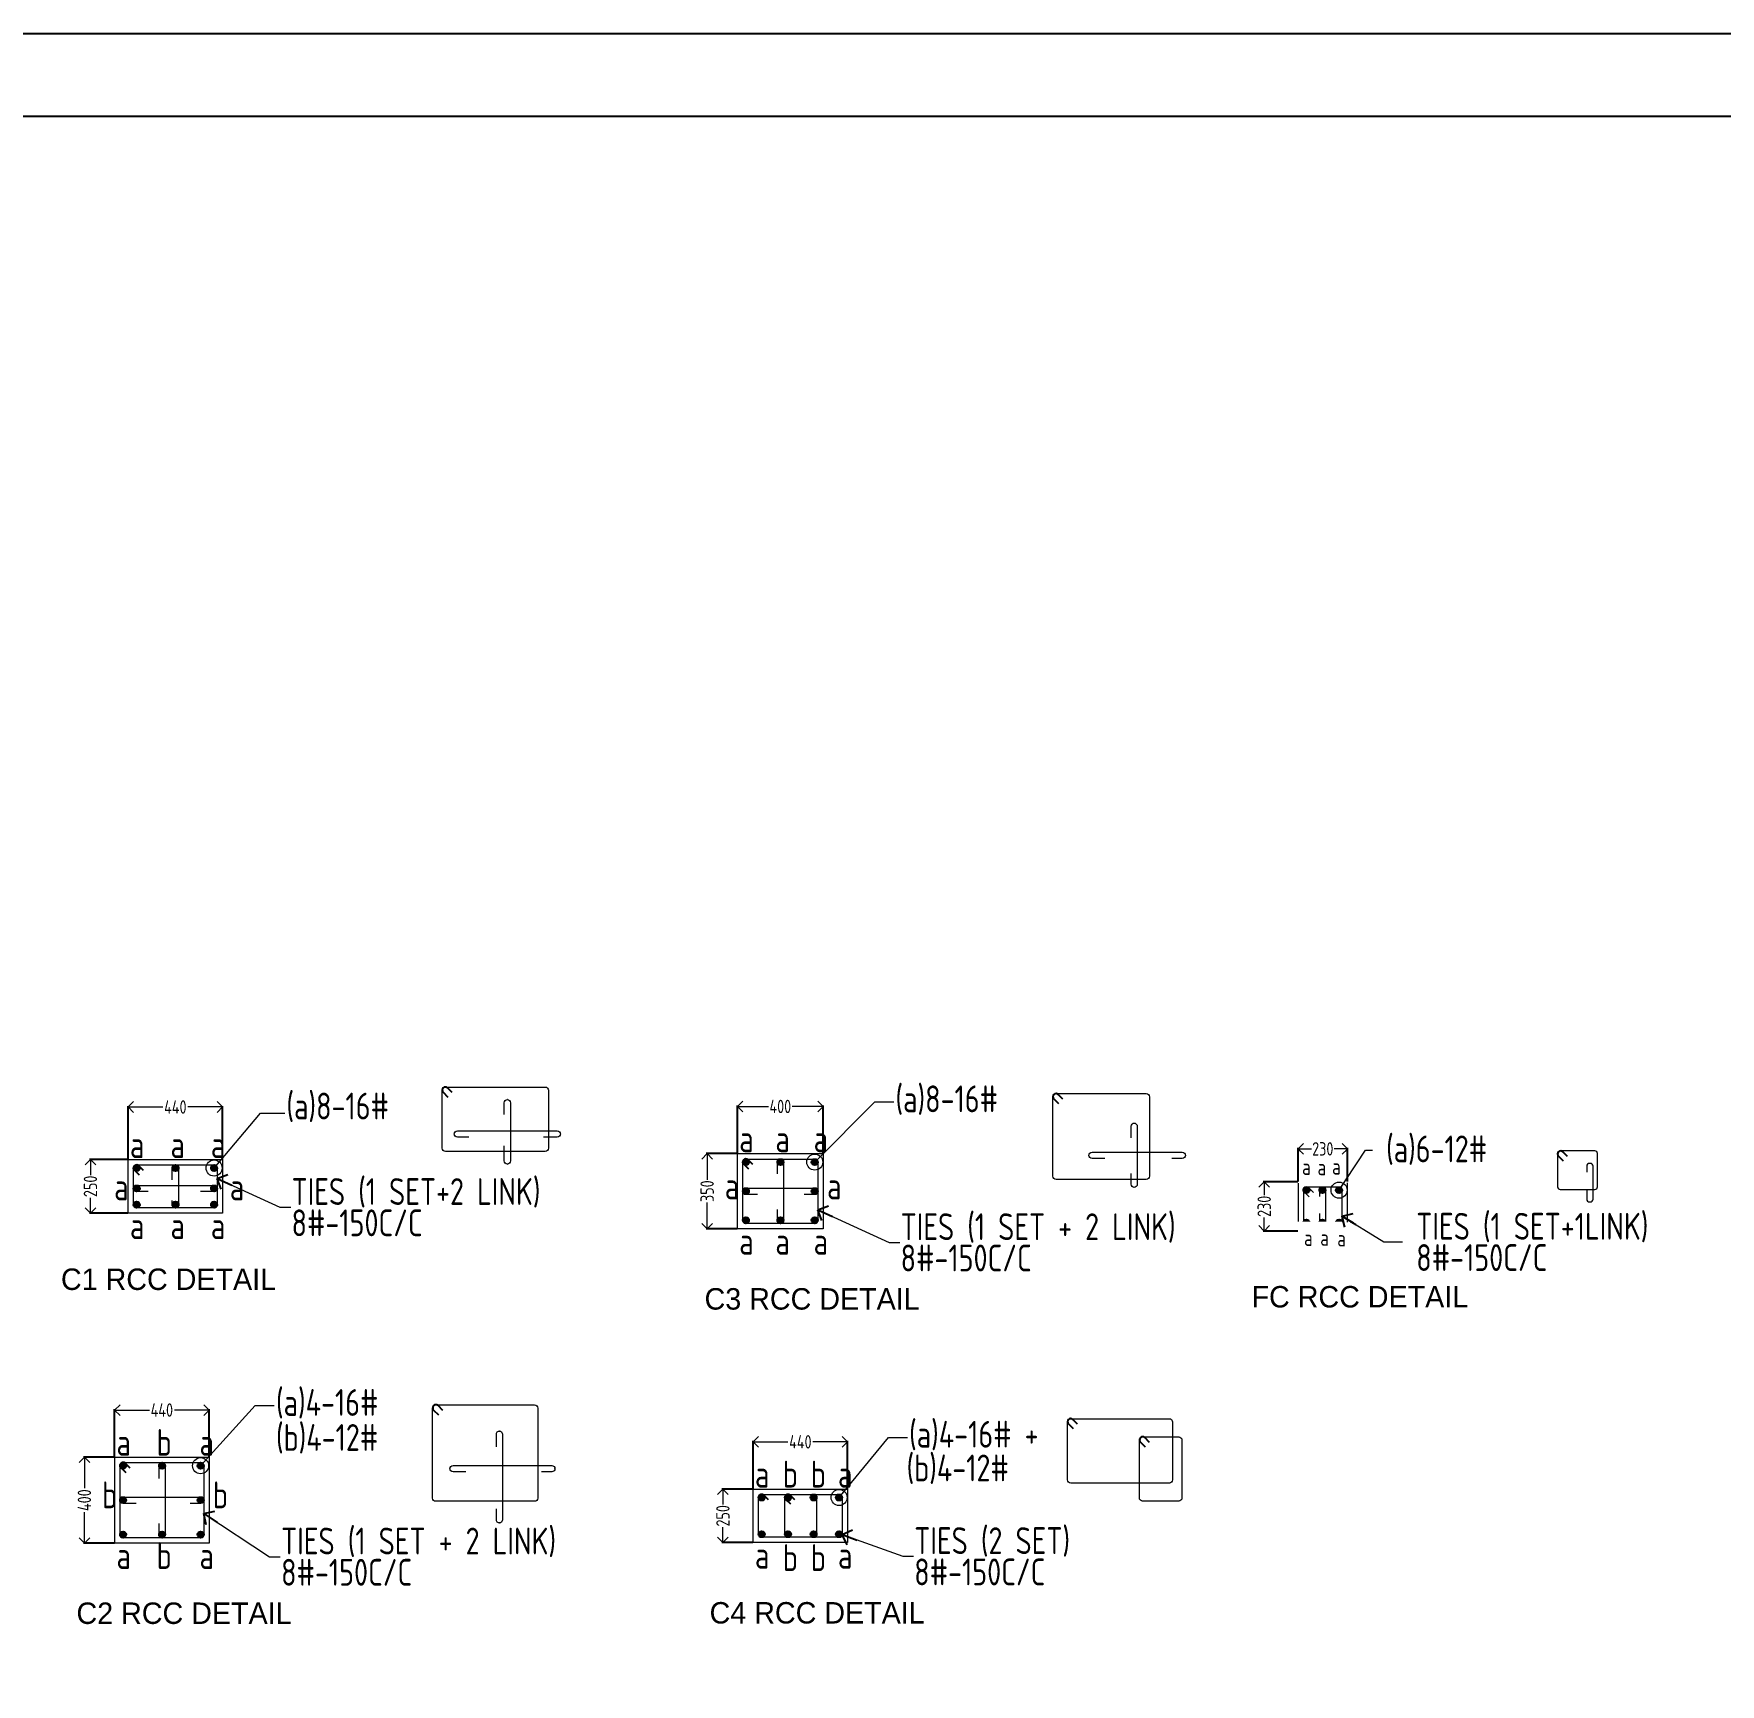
# Model space of a CAD drawing. Header units: millimetres. Extents: x 3470347 to 5996549, y -3470518 to 17149644.
# Drawn here: x 3825641 to 3922522, y 6993513 to 7088329 of the extents above; entities that cross this region are included whole.
import ezdxf

# ---------------------------------------------------------------- set-up
doc = ezdxf.new("R2010")
doc.units = ezdxf.units.MM
doc.header["$MEASUREMENT"] = 0
doc.header["$PDMODE"] = 35
doc.header["$PDSIZE"] = -5
doc.layers.get('0').update_dxf_attribs({"linetype": 'CONTINUOUS', "lineweight": 25})
doc.layers.get('DEFPOINTS').update_dxf_attribs({"linetype": 'CONTINUOUS', "lineweight": 25})
for name, color, linetype, lineweight in [('pedestral', 3, 'CONTINUOUS', 25), ('rDIMension', 1, 'CONTINUOUS', 18), ('rRCC 2', 40, 'CONTINUOUS', 15), ('rREINF 1', 1, 'CONTINUOUS', 25), ('rREINF 2', 4, 'CONTINUOUS', 25), ('SHEET', 7, 'CONTINUOUS', 15)]:
    doc.layers.add(name, color=color, linetype=linetype, lineweight=lineweight)
doc.styles.add('DIM', font='geniso.shx', dxfattribs={"width": 0.85})
doc.styles.get("Standard").update_dxf_attribs({"font": ''})
doc.styles.get('Standard').set_extended_font_data('AR CENA')
doc.dimstyles.new('ST-150', dxfattribs={"dimscale": 75, "dimtxt": 3, "dimasz": 2, "dimexe": 0.18, "dimexo": 0.0625, "dimgap": 0.2, "dimtad": 0, "dimdec": 0, "dimlfac": 2, "dimzin": 0, "dimdsep": 46, "dimtxsty": 'DIM', "dimblk": 'OPEN90', "dimcen": 0.09, "dimclrd": 256, "dimclrt": 7, "dimadec": 0, "dimazin": 0, "dimtfac": 1, "dimtdec": 0, "dimtofl": 0, "dimtmove": 0, "dimatfit": 3, "dimldrblk": 'OPEN90', "dimfxl": 1, "dimtolj": 1, "dimtzin": 0, "dimlwd": -1, "dimarcsym": 0})
doc.dimstyles.new('ST-25', dxfattribs={"dimscale": 100, "dimtxt": 2.5, "dimasz": 2, "dimexe": 0.18, "dimexo": 0.0625, "dimgap": 0.2, "dimtad": 0, "dimdec": 0, "dimlfac": 0.25, "dimzin": 0, "dimdsep": 46, "dimtxsty": 'DIM', "dimblk": 'OPEN90', "dimcen": 0.09, "dimclrd": 256, "dimclrt": 7, "dimadec": 0, "dimazin": 0, "dimtfac": 1, "dimtdec": 0, "dimtofl": 0, "dimtmove": 0, "dimatfit": 3, "dimldrblk": 'OPEN90', "dimfxl": 1, "dimtolj": 1, "dimtzin": 0, "dimlwd": -1, "dimarcsym": 0})

# ---------------------------------------------------------------- blocks, each defined once
blk = doc.blocks.new('_Open90')
at = {"color": 0, "linetype": 'ByBlock', "lineweight": -2}
for p, q in [((0, 0), (-1, 0)), ((-0.5, 0.5), (0, 0)), ((0, 0), (-0.5, -0.5))]:
    blk.add_line(p, q, dxfattribs=at)
blk = doc.blocks.new('*D172')
at = {"layer": 'DEFPOINTS', "color": 0}
for p in [(4631105, 6896593), (4630401, 6895593), (4631105, 6895593)]:
    blk.add_point(p, dxfattribs=at)
at = {"layer": 'rDIMension', "color": 0, "lineweight": -2}
for p, q in [((4631099, 6896593), (4630383, 6896593)), ((4631099, 6895593), (4630383, 6895593))]:
    blk.add_line(p, q, dxfattribs=at)
at = {"layer": 'rDIMension'}
for p, q in [((4630401, 6896393), (4630401, 6896304)), ((4630401, 6895793), (4630401, 6895881))]:
    blk.add_line(p, q, dxfattribs=at)
at = {"layer": 'rDIMension', "xscale": 200, "yscale": 200, "zscale": 200}
for p, rotation in [((4630401, 6896593), 90), ((4630401, 6895593), 270)]:
    blk.add_blockref('_Open90', p, dxfattribs=dict(at, rotation=rotation))
at = {"layer": 'rDIMension', "color": 7, "insert": (4630401, 6896093), "char_height": 250, "attachment_point": 5, "rotation": 90, "style": 'DIM'}
blk.add_mtext('\\A1;250', dxfattribs=at)
blk = doc.blocks.new('*D173')
at = {"layer": 'DEFPOINTS', "color": 0}
for p in [(4632865, 6897573), (4631105, 6896593), (4632865, 6896593)]:
    blk.add_point(p, dxfattribs=at)
at = {"layer": 'rDIMension', "color": 0, "lineweight": -2}
for p, q in [((4631105, 6896599), (4631105, 6897591)), ((4632865, 6896599), (4632865, 6897591))]:
    blk.add_line(p, q, dxfattribs=at)
at = {"layer": 'rDIMension'}
for p, q in [((4631305, 6897573), (4631753, 6897573)), ((4632665, 6897573), (4632218, 6897573))]:
    blk.add_line(p, q, dxfattribs=at)
at = {"layer": 'rDIMension', "xscale": 200, "yscale": 200, "zscale": 200, "rotation": 180}
blk.add_blockref('_Open90', (4631105, 6897573), dxfattribs=at)
at = {"layer": 'rDIMension', "xscale": 200, "yscale": 200, "zscale": 200}
blk.add_blockref('_Open90', (4632865, 6897573), dxfattribs=at)
at = {"layer": 'rDIMension', "color": 7, "insert": (4631985, 6897573), "char_height": 250, "attachment_point": 5, "style": 'DIM'}
blk.add_mtext('\\A1;440', dxfattribs=at)
blk = doc.blocks.new('*D174')
at = {"layer": 'DEFPOINTS', "color": 0}
for p in [(4630853, 6891040), (4630289, 6889440), (4630853, 6889440)]:
    blk.add_point(p, dxfattribs=at)
at = {"layer": 'rDIMension', "color": 0, "lineweight": -2}
for p, q in [((4630847, 6891040), (4630271, 6891040)), ((4630847, 6889440), (4630271, 6889440))]:
    blk.add_line(p, q, dxfattribs=at)
at = {"layer": 'rDIMension'}
for p, q in [((4630289, 6890840), (4630289, 6890462)), ((4630289, 6889640), (4630289, 6890018))]:
    blk.add_line(p, q, dxfattribs=at)
at = {"layer": 'rDIMension', "xscale": 200, "yscale": 200, "zscale": 200}
for p, rotation in [((4630289, 6891040), 90), ((4630289, 6889440), 270)]:
    blk.add_blockref('_Open90', p, dxfattribs=dict(at, rotation=rotation))
at = {"layer": 'rDIMension', "color": 7, "insert": (4630289, 6890240), "char_height": 250, "attachment_point": 5, "rotation": 90, "style": 'DIM'}
blk.add_mtext('\\A1;400', dxfattribs=at)
blk = doc.blocks.new('*D175')
at = {"layer": 'DEFPOINTS', "color": 0}
for p in [(4632613, 6891921), (4630853, 6891040), (4632613, 6891040)]:
    blk.add_point(p, dxfattribs=at)
at = {"layer": 'rDIMension', "color": 0, "lineweight": -2}
for p, q in [((4630853, 6891047), (4630853, 6891939)), ((4632613, 6891047), (4632613, 6891939))]:
    blk.add_line(p, q, dxfattribs=at)
at = {"layer": 'rDIMension'}
for p, q in [((4631053, 6891921), (4631501, 6891921)), ((4632413, 6891921), (4631966, 6891921))]:
    blk.add_line(p, q, dxfattribs=at)
at = {"layer": 'rDIMension', "xscale": 200, "yscale": 200, "zscale": 200, "rotation": 180}
blk.add_blockref('_Open90', (4630853, 6891921), dxfattribs=at)
at = {"layer": 'rDIMension', "xscale": 200, "yscale": 200, "zscale": 200}
blk.add_blockref('_Open90', (4632613, 6891921), dxfattribs=at)
at = {"layer": 'rDIMension', "color": 7, "insert": (4631733, 6891921), "char_height": 250, "attachment_point": 5, "style": 'DIM'}
blk.add_mtext('\\A1;440', dxfattribs=at)
blk = doc.blocks.new('*D176')
at = {"layer": 'DEFPOINTS', "color": 0}
for p in [(4653845, 6896792), (4652925, 6896180), (4653845, 6896180)]:
    blk.add_point(p, dxfattribs=at)
at = {"layer": 'rDIMension', "color": 0, "lineweight": -2}
for p, q in [((4652925, 6896186), (4652925, 6896810)), ((4653845, 6896186), (4653845, 6896810))]:
    blk.add_line(p, q, dxfattribs=at)
at = {"layer": 'rDIMension'}
for p, q in [((4653125, 6896792), (4653173, 6896792)), ((4653645, 6896792), (4653596, 6896792))]:
    blk.add_line(p, q, dxfattribs=at)
at = {"layer": 'rDIMension', "xscale": 200, "yscale": 200, "zscale": 200, "rotation": 180}
blk.add_blockref('_Open90', (4652925, 6896792), dxfattribs=at)
at = {"layer": 'rDIMension', "xscale": 200, "yscale": 200, "zscale": 200}
blk.add_blockref('_Open90', (4653845, 6896792), dxfattribs=at)
at = {"layer": 'rDIMension', "color": 7, "insert": (4653385, 6896792), "char_height": 250, "attachment_point": 5, "style": 'DIM'}
blk.add_mtext('\\A1;230', dxfattribs=at)
blk = doc.blocks.new('*D177')
at = {"layer": 'DEFPOINTS', "color": 0}
for p in [(4652925, 6896180), (4652293, 6895260), (4652925, 6895260)]:
    blk.add_point(p, dxfattribs=at)
at = {"layer": 'rDIMension', "color": 0, "lineweight": -2}
for p, q in [((4652918, 6896180), (4652275, 6896180)), ((4652918, 6895260), (4652275, 6895260))]:
    blk.add_line(p, q, dxfattribs=at)
at = {"layer": 'rDIMension'}
for p, q in [((4652293, 6895980), (4652293, 6895931)), ((4652293, 6895460), (4652293, 6895509))]:
    blk.add_line(p, q, dxfattribs=at)
at = {"layer": 'rDIMension', "xscale": 200, "yscale": 200, "zscale": 200}
for p, rotation in [((4652293, 6896180), 90), ((4652293, 6895260), 270)]:
    blk.add_blockref('_Open90', p, dxfattribs=dict(at, rotation=rotation))
at = {"layer": 'rDIMension', "color": 7, "insert": (4652293, 6895720), "char_height": 250, "attachment_point": 5, "rotation": 90, "style": 'DIM'}
blk.add_mtext('\\A1;230', dxfattribs=at)
blk = doc.blocks.new('*D178')
at = {"layer": 'DEFPOINTS', "color": 0}
for p in [(4642468, 6896703), (4641903, 6895303), (4642468, 6895303)]:
    blk.add_point(p, dxfattribs=at)
at = {"layer": 'rDIMension', "color": 0, "lineweight": -2}
for p, q in [((4642461, 6896703), (4641885, 6896703)), ((4642461, 6895303), (4641885, 6895303))]:
    blk.add_line(p, q, dxfattribs=at)
at = {"layer": 'rDIMension'}
for p, q in [((4641903, 6896503), (4641903, 6896214)), ((4641903, 6895503), (4641903, 6895792))]:
    blk.add_line(p, q, dxfattribs=at)
at = {"layer": 'rDIMension', "xscale": 200, "yscale": 200, "zscale": 200}
for p, rotation in [((4641903, 6896703), 90), ((4641903, 6895303), 270)]:
    blk.add_blockref('_Open90', p, dxfattribs=dict(at, rotation=rotation))
at = {"layer": 'rDIMension', "color": 7, "insert": (4641903, 6896003), "char_height": 250, "attachment_point": 5, "rotation": 90, "style": 'DIM'}
blk.add_mtext('\\A1;350', dxfattribs=at)
blk = doc.blocks.new('*D179')
at = {"layer": 'DEFPOINTS', "color": 0}
for p in [(4644068, 6897583), (4642468, 6896703), (4644068, 6896703)]:
    blk.add_point(p, dxfattribs=at)
at = {"layer": 'rDIMension', "color": 0, "lineweight": -2}
for p, q in [((4642468, 6896709), (4642468, 6897601)), ((4644068, 6896709), (4644068, 6897601))]:
    blk.add_line(p, q, dxfattribs=at)
at = {"layer": 'rDIMension'}
for p, q in [((4642668, 6897583), (4643046, 6897583)), ((4643868, 6897583), (4643490, 6897583))]:
    blk.add_line(p, q, dxfattribs=at)
at = {"layer": 'rDIMension', "xscale": 200, "yscale": 200, "zscale": 200, "rotation": 180}
blk.add_blockref('_Open90', (4642468, 6897583), dxfattribs=at)
at = {"layer": 'rDIMension', "xscale": 200, "yscale": 200, "zscale": 200}
blk.add_blockref('_Open90', (4644068, 6897583), dxfattribs=at)
at = {"layer": 'rDIMension', "color": 7, "insert": (4643268, 6897583), "char_height": 250, "attachment_point": 5, "style": 'DIM'}
blk.add_mtext('\\A1;400', dxfattribs=at)
blk = doc.blocks.new('*D180')
at = {"layer": 'DEFPOINTS', "color": 0}
for p in [(4642762, 6890448), (4642197, 6889448), (4642762, 6889448)]:
    blk.add_point(p, dxfattribs=at)
at = {"layer": 'rDIMension', "color": 0, "lineweight": -2}
for p, q in [((4642755, 6890448), (4642179, 6890448)), ((4642755, 6889448), (4642179, 6889448))]:
    blk.add_line(p, q, dxfattribs=at)
at = {"layer": 'rDIMension'}
for p, q in [((4642197, 6890248), (4642197, 6890159)), ((4642197, 6889648), (4642197, 6889736))]:
    blk.add_line(p, q, dxfattribs=at)
at = {"layer": 'rDIMension', "xscale": 200, "yscale": 200, "zscale": 200}
for p, rotation in [((4642197, 6890448), 90), ((4642197, 6889448), 270)]:
    blk.add_blockref('_Open90', p, dxfattribs=dict(at, rotation=rotation))
at = {"layer": 'rDIMension', "color": 7, "insert": (4642197, 6889948), "char_height": 250, "attachment_point": 5, "rotation": 90, "style": 'DIM'}
blk.add_mtext('\\A1;250', dxfattribs=at)
blk = doc.blocks.new('*D181')
at = {"layer": 'DEFPOINTS', "color": 0}
for p in [(4644522, 6891328), (4642762, 6890448), (4644522, 6890448)]:
    blk.add_point(p, dxfattribs=at)
at = {"layer": 'rDIMension', "color": 0, "lineweight": -2}
for p, q in [((4642762, 6890454), (4642762, 6891346)), ((4644522, 6890454), (4644522, 6891346))]:
    blk.add_line(p, q, dxfattribs=at)
at = {"layer": 'rDIMension'}
for p, q in [((4642962, 6891328), (4643409, 6891328)), ((4644322, 6891328), (4643874, 6891328))]:
    blk.add_line(p, q, dxfattribs=at)
at = {"layer": 'rDIMension', "xscale": 200, "yscale": 200, "zscale": 200, "rotation": 180}
blk.add_blockref('_Open90', (4642762, 6891328), dxfattribs=at)
at = {"layer": 'rDIMension', "xscale": 200, "yscale": 200, "zscale": 200}
blk.add_blockref('_Open90', (4644522, 6891328), dxfattribs=at)
at = {"layer": 'rDIMension', "color": 7, "insert": (4643642, 6891328), "char_height": 250, "attachment_point": 5, "style": 'DIM'}
blk.add_mtext('\\A1;440', dxfattribs=at)
blk = doc.blocks.new('new')
at = {"layer": 'rREINF 2'}
h = blk.add_hatch(color=256, dxfattribs=at)
h.dxf.hatch_style = 1
h.paths.add_polyline_path([(4631320.6, 6896435.1, 1), (4631205.2, 6896435.1, 1)])
h = blk.add_hatch(color=256, dxfattribs=at)
h.dxf.hatch_style = 1
h.paths.add_polyline_path([(4631929.9, 6896435.1, -1), (4632045.2, 6896435.1, -1)])
h = blk.add_hatch(color=256, dxfattribs=at)
h.dxf.hatch_style = 1
h.paths.add_polyline_path([(4632649.9, 6896435.1, -1), (4632765.2, 6896435.1, -1)])
h = blk.add_hatch(color=256, dxfattribs=at)
h.dxf.hatch_style = 1
h.paths.add_polyline_path([(4642683, 6896545.2, 1), (4642567.7, 6896545.2, 1)])
h = blk.add_hatch(color=256, dxfattribs=at)
h.dxf.hatch_style = 1
h.paths.add_polyline_path([(4643328.5, 6896545.2, 1), (4643213.2, 6896545.2, 1)])
h = blk.add_hatch(color=256, dxfattribs=at)
h.dxf.hatch_style = 1
h.paths.add_polyline_path([(4643852.3, 6896545.2, -1), (4643967.7, 6896545.2, -1)])
h = blk.add_hatch(color=256, dxfattribs=at)
h.dxf.hatch_style = 1
h.paths.add_polyline_path([(4631320.6, 6896054.1, 1), (4631205.2, 6896054.1, 1)])
h = blk.add_hatch(color=256, dxfattribs=at)
h.dxf.hatch_style = 1
h.paths.add_polyline_path([(4632649.9, 6896054.1, -1), (4632765.2, 6896054.1, -1)])
h = blk.add_hatch(color=256, dxfattribs=at)
h.dxf.hatch_style = 1
h.paths.add_polyline_path([(4642683, 6896002.8, 1), (4642567.7, 6896002.8, 1)])
h = blk.add_hatch(color=256, dxfattribs=at)
h.dxf.hatch_style = 1
h.paths.add_polyline_path([(4643852.3, 6896002.8, -1), (4643967.7, 6896002.8, -1)])
h = blk.add_hatch(color=256, dxfattribs=at)
h.dxf.hatch_style = 1
h.paths.add_polyline_path([(4653138.3, 6896022.5, 1), (4653023, 6896022.5, 1)])
h = blk.add_hatch(color=256, dxfattribs=at)
h.dxf.hatch_style = 1
h.paths.add_polyline_path([(4653320.9, 6896022.5, -1), (4653436.2, 6896022.5, -1)])
h = blk.add_hatch(color=256, dxfattribs=at)
h.dxf.hatch_style = 1
h.paths.add_polyline_path([(4653630.9, 6896022.5, -1), (4653746.2, 6896022.5, -1)])
h = blk.add_hatch(color=256, dxfattribs=at)
h.dxf.hatch_style = 1
h.paths.add_polyline_path([(4631320.6, 6895750.4, -1), (4631205.2, 6895750.4, -1)])
h = blk.add_hatch(color=256, dxfattribs=at)
h.dxf.hatch_style = 1
h.paths.add_polyline_path([(4631929.9, 6895750.4, 1), (4632045.2, 6895750.4, 1)])
h = blk.add_hatch(color=256, dxfattribs=at)
h.dxf.hatch_style = 1
h.paths.add_polyline_path([(4632649.9, 6895750.4, 1), (4632765.2, 6895750.4, 1)])
h = blk.add_hatch(color=256, dxfattribs=at)
h.dxf.hatch_style = 1
h.paths.add_polyline_path([(4642683, 6895460.5, -1), (4642567.7, 6895460.5, -1)])
h = blk.add_hatch(color=256, dxfattribs=at)
h.dxf.hatch_style = 1
h.paths.add_polyline_path([(4643328.5, 6895460.5, -1), (4643213.2, 6895460.5, -1)])
h = blk.add_hatch(color=256, dxfattribs=at)
h.dxf.hatch_style = 1
h.paths.add_polyline_path([(4643852.3, 6895460.5, 1), (4643967.7, 6895460.5, 1)])
h = blk.add_hatch(color=256, dxfattribs=at)
h.dxf.hatch_style = 1
h.paths.add_polyline_path([(4653138.3, 6895417.7, -1), (4653023, 6895417.7, -1)])
h = blk.add_hatch(color=256, dxfattribs=at)
h.dxf.hatch_style = 1
h.paths.add_polyline_path([(4653320.9, 6895417.7, 1), (4653436.2, 6895417.7, 1)])
h = blk.add_hatch(color=256, dxfattribs=at)
h.dxf.hatch_style = 1
h.paths.add_polyline_path([(4653630.9, 6895417.7, 1), (4653746.2, 6895417.7, 1)])
h = blk.add_hatch(color=256, dxfattribs=at)
h.dxf.hatch_style = 1
h.paths.add_polyline_path([(4631068.8, 6890882.6, 1), (4630953.5, 6890882.6, 1)])
h = blk.add_hatch(color=256, dxfattribs=at)
h.dxf.hatch_style = 1
h.paths.add_polyline_path([(4631796, 6890882.6, 1), (4631680.6, 6890882.6, 1)])
h = blk.add_hatch(color=256, dxfattribs=at)
h.dxf.hatch_style = 1
h.paths.add_polyline_path([(4632398.2, 6890882.6, -1), (4632513.5, 6890882.6, -1)])
h = blk.add_hatch(color=256, dxfattribs=at)
h.dxf.hatch_style = 1
h.paths.add_polyline_path([(4631068.8, 6890240.3, 1), (4630953.5, 6890240.3, 1)])
h = blk.add_hatch(color=256, dxfattribs=at)
h.dxf.hatch_style = 1
h.paths.add_polyline_path([(4632398.2, 6890240.3, -1), (4632513.5, 6890240.3, -1)])
h = blk.add_hatch(color=256, dxfattribs=at)
h.dxf.hatch_style = 1
h.paths.add_polyline_path([(4642977, 6890289.9, 1), (4642861.7, 6890289.9, 1)])
h = blk.add_hatch(color=256, dxfattribs=at)
h.dxf.hatch_style = 1
h.paths.add_polyline_path([(4643468, 6890289.9, 1), (4643352.7, 6890289.9, 1)])
h = blk.add_hatch(color=256, dxfattribs=at)
h.dxf.hatch_style = 1
h.paths.add_polyline_path([(4643830.3, 6890289.9, -1), (4643945.7, 6890289.9, -1)])
h = blk.add_hatch(color=256, dxfattribs=at)
h.dxf.hatch_style = 1
h.paths.add_polyline_path([(4644306.3, 6890289.9, -1), (4644421.7, 6890289.9, -1)])
h = blk.add_hatch(color=256, dxfattribs=at)
h.dxf.hatch_style = 1
h.paths.add_polyline_path([(4631068.8, 6889597.9, -1), (4630953.5, 6889597.9, -1)])
h = blk.add_hatch(color=256, dxfattribs=at)
h.dxf.hatch_style = 1
h.paths.add_polyline_path([(4631796, 6889597.9, -1), (4631680.6, 6889597.9, -1)])
h = blk.add_hatch(color=256, dxfattribs=at)
h.dxf.hatch_style = 1
h.paths.add_polyline_path([(4632398.2, 6889597.9, 1), (4632513.5, 6889597.9, 1)])
h = blk.add_hatch(color=256, dxfattribs=at)
h.dxf.hatch_style = 1
h.paths.add_polyline_path([(4642977, 6889605.2, -1), (4642861.7, 6889605.2, -1)])
h = blk.add_hatch(color=256, dxfattribs=at)
h.dxf.hatch_style = 1
h.paths.add_polyline_path([(4643468, 6889605.2, -1), (4643352.7, 6889605.2, -1)])
h = blk.add_hatch(color=256, dxfattribs=at)
h.dxf.hatch_style = 1
h.paths.add_polyline_path([(4643830.3, 6889605.2, 1), (4643945.7, 6889605.2, 1)])
h = blk.add_hatch(color=256, dxfattribs=at)
h.dxf.hatch_style = 1
h.paths.add_polyline_path([(4644306.3, 6889605.2, 1), (4644421.7, 6889605.2, 1)])
at = {"layer": 'rRCC 2', "color": 1, "elevation": 0}
blk.add_lwpolyline([(4636962.4, 6896804.7), (4636962.4, 6897884.7, -0.4142136), (4637022.4, 6897944.7), (4638882.4, 6897944.7, -0.4142136), (4638942.4, 6897884.7), (4638942.4, 6896804.7, -0.4142136), (4638882.4, 6896744.7), (4637022.4, 6896744.7, -0.4142136)], format="xyb", close=True, dxfattribs=at)
at = {"layer": 'rRCC 2', "color": 1}
for points in [[(4648351.8, 6896281.9), (4648351.8, 6897761.9, -0.4142136), (4648411.8, 6897821.9), (4650091.8, 6897821.9, -0.4142136), (4650151.8, 6897761.9), (4650151.8, 6896281.9, -0.4142136), (4650091.8, 6896221.9), (4648411.8, 6896221.9, -0.4142136)], [(4631205.2, 6895752.7), (4631205.2, 6896432.7, -0.4142136), (4631265.2, 6896492.7), (4632705.2, 6896492.7, -0.4142136), (4632765.2, 6896432.7), (4632765.2, 6895752.7, -0.4142136), (4632705.2, 6895692.7), (4631265.2, 6895692.7, -0.4142136)], [(4642567.7, 6895462.8), (4642567.7, 6896542.8, -0.4142136), (4642627.7, 6896602.8), (4643907.7, 6896602.8, -0.4142136), (4643967.7, 6896542.8), (4643967.7, 6895462.8, -0.4142136), (4643907.7, 6895402.8), (4642627.7, 6895402.8, -0.4142136)], [(4658508.2, 6896084.7), (4658508.2, 6896704.7, 0.4142136), (4658458.2, 6896754.7), (4657815.4, 6896754.7, 0.4142136), (4657765.4, 6896704.7), (4657765.4, 6896084.7, 0.4142136), (4657815.4, 6896034.7), (4658458.2, 6896034.7, 0.4142136)], [(4653744.6, 6895410.1), (4653744.6, 6896030.1, 0.4142136), (4653694.6, 6896080.1), (4653074.6, 6896080.1, 0.4142136), (4653024.6, 6896030.1), (4653024.6, 6895410.1, 0.4142136), (4653074.6, 6895360.1), (4653694.6, 6895360.1, 0.4142136)], [(4636783.5, 6890278.3), (4636783.5, 6891958.3, -0.4142136), (4636843.5, 6892018.3), (4638683.5, 6892018.3, -0.4142136), (4638743.5, 6891958.3), (4638743.5, 6890278.3, -0.4142136), (4638683.5, 6890218.3), (4636843.5, 6890218.3, -0.4142136)], [(4648623.7, 6890619.1), (4648623.7, 6891699.1, -0.4142136), (4648683.7, 6891759.1), (4650523.7, 6891759.1, -0.4142136), (4650583.7, 6891699.1), (4650583.7, 6890619.1, -0.4142136), (4650523.7, 6890559.1), (4648683.7, 6890559.1, -0.4142136)], [(4649965.3, 6890281.5), (4649965.3, 6891361.5, -0.4142136), (4650025.3, 6891421.5), (4650698.3, 6891421.5, -0.4142136), (4650758.3, 6891361.5), (4650758.3, 6890281.5, -0.4142136), (4650698.3, 6890221.5), (4650025.3, 6890221.5, -0.4142136)], [(4630953.5, 6889600.3), (4630953.5, 6890880.3, -0.4142136), (4631013.5, 6890940.3), (4632453.5, 6890940.3, -0.4142136), (4632513.5, 6890880.3), (4632513.5, 6889600.3, -0.4142136), (4632453.5, 6889540.3), (4631013.5, 6889540.3, -0.4142136)], [(4642861.7, 6889607.5), (4642861.7, 6890287.5, -0.4142136), (4642921.7, 6890347.5), (4644361.7, 6890347.5, -0.4142136), (4644421.7, 6890287.5), (4644421.7, 6889607.5, -0.4142136), (4644361.7, 6889547.5), (4642921.7, 6889547.5, -0.4142136)], [(4643352.7, 6889607.5), (4643352.7, 6890287.5, -0.4142136), (4643412.7, 6890347.5), (4643885.7, 6890347.5, -0.4142136), (4643945.7, 6890287.5), (4643945.7, 6889607.5, -0.4142136), (4643885.7, 6889547.5), (4643412.7, 6889547.5, -0.4142136)]]:
    blk.add_lwpolyline(points, format="xyb", close=True, dxfattribs=at)
at = {"layer": 'rRCC 2', "color": 1, "elevation": 0}
for points in [[(4638117.5, 6897433), (4638117.5, 6897649.7, -0.4142136), (4638177.5, 6897709.7), (4638176.4, 6897709.7, -0.4142136), (4638236.4, 6897649.7), (4638236.4, 6896569.7, -0.4142136), (4638176.4, 6896509.7), (4638177.5, 6896509.7, -0.4142136), (4638117.5, 6896569.7), (4638117.5, 6896846.8)], [(4637456.7, 6897011.7), (4637246.4, 6897011.7, -0.4142136), (4637186.4, 6897071.7), (4637186.4, 6897068.8, -0.4142136), (4637246.4, 6897128.8), (4639106.4, 6897128.8, -0.4142136), (4639166.4, 6897068.8), (4639166.4, 6897071.7, -0.4142136), (4639106.4, 6897011.7), (4638852.3, 6897011.7)]]:
    blk.add_lwpolyline(points, format="xyb", dxfattribs=at)
at = {"layer": 'rRCC 2', "color": 1}
for points in [[(4649810.4, 6896996.8), (4649810.4, 6897213.1, -0.4142136), (4649870.4, 6897273.1), (4649864.8, 6897273.1, -0.4142136), (4649924.8, 6897213.1), (4649924.8, 6896133.1, -0.4142136), (4649864.8, 6896073.1), (4649870.4, 6896073.1, -0.4142136), (4649810.4, 6896133.1), (4649810.4, 6896334.1)], [(4631926.4, 6896216), (4631926.4, 6896432.7, -0.4142136), (4631986.4, 6896492.7), (4631985.2, 6896492.7, -0.4142136), (4632045.2, 6896432.7), (4632045.2, 6895752.7, -0.4142136), (4631985.2, 6895692.7), (4631986.4, 6895692.7, -0.4142136), (4631926.4, 6895752.7), (4631926.4, 6895829.8)], [(4643213.2, 6896326.6), (4643213.2, 6896542.8, -0.4142136), (4643273.2, 6896602.8), (4643267.7, 6896602.8, -0.4142136), (4643327.7, 6896542.8), (4643327.7, 6895462.8, -0.4142136), (4643267.7, 6895402.8), (4643273.2, 6895402.8, -0.4142136), (4643213.2, 6895462.8), (4643213.2, 6895663.8)], [(4649322.9, 6896611.1), (4649084.8, 6896611.1, -0.4142136), (4649024.8, 6896671.1), (4649024.8, 6896670.8, -0.4142136), (4649084.8, 6896730.8), (4650764.8, 6896730.8, -0.4142136), (4650824.8, 6896670.8), (4650824.8, 6896671.1, -0.4142136), (4650764.8, 6896611.1), (4650570.5, 6896611.1)], [(4631475.5, 6895994.8), (4631265.2, 6895994.8, -0.4142136), (4631205.2, 6896054.8), (4631205.2, 6896051.8, -0.4142136), (4631265.2, 6896111.8), (4632705.2, 6896111.8, -0.4142136), (4632765.2, 6896051.8), (4632765.2, 6896054.8, -0.4142136), (4632705.2, 6895994.8), (4632451.2, 6895994.8)], [(4642840.7, 6895940.9), (4642627.7, 6895940.9, -0.4142136), (4642567.7, 6896000.9), (4642567.7, 6896000.5, -0.4142136), (4642627.7, 6896060.5), (4643907.7, 6896060.5, -0.4142136), (4643967.7, 6896000.5), (4643967.7, 6896000.9, -0.4142136), (4643907.7, 6895940.9), (4643713.3, 6895940.9)], [(4653211.1, 6895976.3), (4653123, 6896064.4, 1), (4653041.5, 6895982.9), (4653129.6, 6895894.8)], [(4653325, 6895583.9), (4653325, 6895410.1, 0.4142136), (4653375, 6895360.1), (4653394.2, 6895360.1, 0.4142136), (4653444.2, 6895410.1), (4653444.2, 6896030.1, 0.4142136), (4653394.2, 6896080.1), (4653375, 6896080.1, 0.4142136), (4653325, 6896030.1), (4653325, 6895904.7)], [(4637972.3, 6891232.5), (4637972.3, 6891469.6, -0.4142136), (4638032.3, 6891529.6), (4638025.1, 6891529.6, -0.4142136), (4638085.1, 6891469.6), (4638085.1, 6889874.7, -0.4142136), (4638025.1, 6889814.7), (4638032.3, 6889814.7, -0.4142136), (4637972.3, 6889874.7), (4637972.3, 6890077.3)], [(4631680.6, 6890643.2), (4631680.6, 6890880.3, -0.4142136), (4631740.6, 6890940.3), (4631733.5, 6890940.3, -0.4142136), (4631793.5, 6890880.3), (4631793.5, 6889600.3, -0.4142136), (4631733.5, 6889540.3), (4631740.6, 6889540.3, -0.4142136), (4631680.6, 6889600.3), (4631680.6, 6889802.9)], [(4637403.2, 6890767.7), (4637165.1, 6890767.7, -0.4142136), (4637105.1, 6890827.7), (4637105.1, 6890827.3, -0.4142136), (4637165.1, 6890887.3), (4639005.1, 6890887.3, -0.4142136), (4639065.1, 6890827.3), (4639065.1, 6890827.7, -0.4142136), (4639005.1, 6890767.7), (4638810.8, 6890767.7)], [(4631251.5, 6890178.3), (4631013.5, 6890178.3, -0.4142136), (4630953.5, 6890238.3), (4630953.5, 6890237.9, -0.4142136), (4631013.5, 6890297.9), (4632453.5, 6890297.9, -0.4142136), (4632513.5, 6890237.9), (4632513.5, 6890238.3, -0.4142136), (4632453.5, 6890178.3), (4632259.1, 6890178.3)]]:
    blk.add_lwpolyline(points, format="xyb", dxfattribs=at)
at = {"layer": 'rRCC 2', "color": 6}
for points in [[(4631105.2, 6895592.7), (4631105.2, 6896592.7), (4632865.2, 6896592.7), (4632865.2, 6895592.7)], [(4642467.7, 6895302.8), (4642467.7, 6896702.8), (4644067.7, 6896702.8), (4644067.7, 6895302.8)], [(4653844.6, 6895260.1), (4653844.6, 6896180.1), (4652924.6, 6896180.1), (4652924.6, 6895260.1)], [(4630853.5, 6889440.3), (4630853.5, 6891040.3), (4632613.5, 6891040.3), (4632613.5, 6889440.3)], [(4642761.7, 6889447.5), (4642761.7, 6890447.5), (4644521.7, 6890447.5), (4644521.7, 6889447.5)]]:
    blk.add_lwpolyline(points, close=True, dxfattribs=at)
at = {"layer": 'rREINF 1', "elevation": 0}
blk.add_lwpolyline([(4637150.5, 6897840.9), (4637062.4, 6897929, 1), (4636980.9, 6897847.4), (4637069, 6897759.3)], format="xyb", dxfattribs=at)
at = {"layer": 'rREINF 1'}
for points in [[(4648540, 6897718), (4648451.9, 6897806.2, 1), (4648370.3, 6897724.6), (4648458.5, 6897636.5)], [(4631393.4, 6896388.9), (4631305.3, 6896477, 1), (4631223.7, 6896395.5), (4631311.9, 6896307.3)], [(4642755.8, 6896499), (4642667.7, 6896587.1, 1), (4642586.2, 6896505.6), (4642674.3, 6896417.4)], [(4636971.6, 6891914.4), (4636883.5, 6892002.5, 1), (4636802, 6891921), (4636890.1, 6891832.9)], [(4648811.8, 6891655.2), (4648723.7, 6891743.4, 1), (4648642.2, 6891661.8), (4648730.3, 6891573.7)], [(4650153.5, 6891317.6), (4650065.4, 6891405.7, 1), (4649983.8, 6891324.2), (4650071.9, 6891236)], [(4631141.6, 6890836.4), (4631053.5, 6890924.5, 1), (4630972, 6890843), (4631060.1, 6890754.9)], [(4643049.8, 6890243.7), (4642961.7, 6890331.8, 1), (4642880.2, 6890250.2), (4642968.3, 6890262.1)], [(4643540.8, 6890243.7), (4643452.7, 6890331.8, 1), (4643371.2, 6890250.2), (4643459.3, 6890171)]]:
    blk.add_lwpolyline(points, format="xyb", dxfattribs=at)
at = {"layer": 'rREINF 1', "color": 1}
blk.add_lwpolyline([(4657952, 6896650.9), (4657863.8, 6896739, 1), (4657782.3, 6896657.5), (4657870.4, 6896569.4)], format="xyb", dxfattribs=at)
at = {"layer": 'rREINF 2'}
for centre in [(4631262.9, 6896435.1), (4631987.6, 6896435.1), (4632707.6, 6896435.1), (4642625.3, 6896545.2), (4643270.9, 6896545.2), (4643910, 6896545.2), (4631262.9, 6896054.1), (4632707.6, 6896054.1), (4642625.3, 6896002.8), (4643910, 6896002.8), (4653080.6, 6896022.5), (4653378.5, 6896022.5), (4653688.5, 6896022.5), (4631262.9, 6895750.4), (4631987.6, 6895750.4), (4632707.6, 6895750.4), (4642625.3, 6895460.5), (4643270.9, 6895460.5), (4643910, 6895460.5), (4653080.6, 6895417.7), (4653378.5, 6895417.7), (4653688.5, 6895417.7), (4631011.1, 6890882.6), (4631738.3, 6890882.6), (4632455.8, 6890882.6), (4631011.1, 6890240.3), (4632455.8, 6890240.3), (4642919.3, 6890289.9), (4643410.3, 6890289.9), (4643888, 6890289.9), (4644364, 6890289.9), (4631011.1, 6889597.9), (4631738.3, 6889597.9), (4632455.8, 6889597.9), (4642919.3, 6889605.2), (4643410.3, 6889605.2), (4643888, 6889605.2), (4644364, 6889605.2)]:
    blk.add_circle(centre, 57.7, dxfattribs=at)
at = {"layer": 'rDIMension', "color": 7, "char_height": 500, "attachment_point": 4, "line_spacing_factor": 0.7, "style": 'DIM'}
for s, insert in [('\\A1;(a)8-16# ', (4634055.6, 6897565.9)), ('\\A1;(a)8-16# ', (4645415, 6897700.1)), ('\\A1;a', (4631138.3, 6896869.9)), ('\\A1;a', (4631893.9, 6896869.9)), ('\\A1;a', (4632646.7, 6896869.9)), ('\\A1;a', (4642500.7, 6896980)), ('\\A1;a', (4643175.2, 6896980)), ('\\A1;a', (4643889.1, 6896980)), ('\\A1;a', (4630842.7, 6896082.3)), ('\\A1;a', (4633000.4, 6896082.3)), ('\\A1;TIES (1 SET+2 LINK)\\P8#-150C/C', (4634151.8, 6895704.2)), ('\\A1;a', (4642231.5, 6896100.9, 0)), ('\\A1;a', (4644139.5, 6896100.9, 0)), ('\\A1;TIES (1 SET + 2 LINK)\\P8#-150C/C', (4645511.3, 6895048.3)), ('\\A1;a', (4631138.3, 6895359.2)), ('\\A1;a', (4631893.9, 6895359.2)), ('\\A1;a', (4632646.7, 6895359.2)), ('\\A1;a', (4642500.7, 6895069.2)), ('\\A1;a', (4643175.2, 6895069.2)), ('\\A1;a', (4643889.1, 6895069.2)), ('\\A1;(a)4-16# ', (4633860.8, 6892037.5)), ('\\A1;(a)4-16# +', (4645669, 6891444.8)), ('\\A1;b', (4631635.3, 6891317.5)), ('\\A1;(b)4-12# ', (4633860.8, 6891384.5)), ('\\A1;a', (4630886.5, 6891317.5)), ('\\A1;a', (4632434.9, 6891317.5)), ('\\A1;(b)4-12#', (4645622, 6890815.8)), ('\\A1;a', (4642794.7, 6890724.7)), ('\\A1;b', (4643314.7, 6890724.7)), ('\\A1;b', (4643836.8, 6890724.7)), ('\\A1;a', (4644343.1, 6890724.7)), ('\\A1;b', (4630617.3, 6890338.4, 0)), ('\\A1;b', (4632685.3, 6890338.4, 0)), ('\\A1;TIES (1 SET + 2 LINK)\\P8#-150C/C', (4633957.1, 6889185.8)), ('\\A1;TIES (2 SET)\\P8#-150C/C', (4645765.3, 6889193)), ('\\A1;a', (4630886.5, 6889206.7)), ('\\A1;b', (4631635.3, 6889206.7)), ('\\A1;a', (4632434.9, 6889206.7)), ('\\A1;a', (4642794.7, 6889213.9)), ('\\A1;b', (4643314.7, 6889167.7)), ('\\A1;b', (4643836.8, 6889167.7)), ('\\A1;a', (4644343.1, 6889213.9))]:
    blk.add_mtext(s, dxfattribs=dict(at, insert=insert))
at = {"layer": 'rRCC 2'}
for s, p in [('C1 RCC DETAIL', (4629851.5, 6894160.5)), ('C3 RCC DETAIL', (4641854.9, 6893794.2)), ('FC RCC DETAIL', (4652055.8, 6893833.9)), ('C2 RCC DETAIL', (4630140.7, 6887931.6)), ('C4 RCC DETAIL', (4641948.9, 6887938.9))]:
    blk.add_text(s, height=400, dxfattribs=at).set_placement(p)
at = {"layer": 'rDIMension'}
for base, p1, p2, picture, middle in [((4644067.7, 6897583.3), (4642467.7, 6896702.8), (4644067.7, 6896702.8), '*D179', (4643267.7, 6897583.3)), ((4632865.2, 6897573.2), (4631105.2, 6896592.7), (4632865.2, 6896592.7), '*D173', (4631985.2, 6897573.2)), ((4632613.5, 6891920.8), (4630853.5, 6891040.3), (4632613.5, 6891040.3), '*D175', (4631733.5, 6891920.8)), ((4644521.7, 6891328), (4642761.7, 6890447.5), (4644521.7, 6890447.5), '*D181', (4643641.7, 6891328))]:
    dim = blk.add_linear_dim(base=base, p1=p1, p2=p2, dimstyle='ST-25', dxfattribs=at)
    dim.commit()
    dim.dimension.update_dxf_attribs({"geometry": picture, "text_midpoint": middle})
for base, p1, p2, picture, middle in [((4630400.8, 6895592.7), (4631105.2, 6896592.7), (4631105.2, 6895592.7), '*D172', (4630400.8, 6896092.7)), ((4641902.9, 6895302.8), (4642467.7, 6896702.8), (4642467.7, 6895302.8), '*D178', (4641902.9, 6896002.8)), ((4630288.7, 6889440.3), (4630853.5, 6891040.3), (4630853.5, 6889440.3), '*D174', (4630288.7, 6890240.3)), ((4642196.9, 6889447.5), (4642761.7, 6890447.5), (4642761.7, 6889447.5), '*D180', (4642196.9, 6889947.5))]:
    dim = blk.add_linear_dim(base=base, p1=p1, p2=p2, angle=90, dimstyle='ST-25', dxfattribs=at)
    dim.commit()
    dim.dimension.update_dxf_attribs({"geometry": picture, "text_midpoint": middle})
at = {"layer": 'rRCC 2', "annotation_type": 0, "has_hookline": 1, "hookline_direction": 0}
for points in [[(4632707.6, 6896435.1), (4633570.1, 6897456.1), (4634025.6, 6897456.1)], [(4643910, 6896545.2), (4645029.5, 6897666.2), (4645385, 6897666.2)], [(4632455.8, 6890882.6), (4633475.3, 6892003.6), (4633830.8, 6892003.6)], [(4644364, 6890289.9), (4645283.5, 6891410.8), (4645639, 6891410.8)]]:
    blk.add_leader(points, dimstyle='ST-150', override={"dimasz": 4, "dimldrblk": 'Origin'}, dxfattribs=at)
for points, text_width in [([(4632765.2, 6896242.2), (4633936.6, 6895704.2), (4634136.8, 6895704.2)], 4719.5), ([(4643967.7, 6895652.7), (4645296, 6895048.3), (4645496.3, 6895048.3)], 5059.5), ([(4632513.5, 6889990.1), (4633741.8, 6889185.8), (4633942.1, 6889185.8)], 5059.5), ([(4644421.7, 6889597.4), (4645550, 6889193), (4645750.3, 6889193)], 2932.3)]:
    blk.add_leader(points, dimstyle='ST-150', override={"dimasz": 4}, dxfattribs=dict(at, text_width=text_width))
at = {"layer": 'rDIMension', "color": 7, "char_height": 300, "attachment_point": 4, "line_spacing_factor": 0.7, "style": 'DIM', "bg_fill": 2}
for insert in [(4652998.9, 6896455.7), (4653034.2, 6895131.9)]:
    blk.add_mtext('\\A1;a', dxfattribs=dict(at, insert=insert))
for insert in [(4653286.9, 6896449.6), (4653337.1, 6895134.3)]:
    blk.add_mtext('\\A1;a', dxfattribs=dict(at, insert=insert))
at = {"layer": 'rDIMension'}
dim = blk.add_linear_dim(base=(4652292.6, 6895260.1), p1=(4652924.6, 6896180.1), p2=(4652924.6, 6895260.1), angle=90, dimstyle='ST-25', override={"dimblk": 'Open90'}, dxfattribs=at)
dim.commit()
dim.dimension.update_dxf_attribs({"geometry": '*D177', "text_midpoint": (4652292.6, 6895720.1)})
at = {"layer": 'rDIMension', "color": 7, "char_height": 300, "attachment_point": 4, "line_spacing_factor": 0.7, "style": 'DIM', "bg_fill": 2}
for insert in [(4653557.5, 6896462.1), (4653655, 6895121.9)]:
    blk.add_mtext('\\A1;a', dxfattribs=dict(at, insert=insert))
at = {"layer": 'rDIMension'}
dim = blk.add_linear_dim(base=(4653844.6, 6896792.1), p1=(4652924.6, 6896180.1), p2=(4653844.6, 6896180.1), dimstyle='ST-25', override={"dimblk": 'Open90'}, dxfattribs=at)
dim.commit()
dim.dimension.update_dxf_attribs({"geometry": '*D176', "text_midpoint": (4653384.6, 6896792.1)})
at = {"layer": 'rRCC 2', "annotation_type": 0, "has_hookline": 1, "hookline_direction": 0}
blk.add_leader([(4653688.5, 6896022.5), (4654179.9, 6896766.8), (4654535.4, 6896766.8)], dimstyle='ST-150', override={"dimasz": 4, "dimldrblk": 'Origin'}, dxfattribs=at)
at = {"layer": 'rRCC 2', "annotation_type": 0, "has_hookline": 1, "hookline_direction": 0, "text_width": 4464.5}
blk.add_leader([(4653744.6, 6895535.5), (4654526, 6895056.2), (4655113.1, 6895056.2)], dimstyle='ST-150', override={"dimasz": 4}, dxfattribs=at)
at = {"layer": 'rDIMension', "color": 7, "char_height": 500, "attachment_point": 4, "line_spacing_factor": 0.7, "style": 'DIM', "bg_fill": 2}
for s, insert in [('\\A1;(a)6-12#', (4654565.4, 6896766.8)), ('\\A1;TIES (1 SET+1LINK)\\P\\Fgeniso.shx|c1;8#-150C/C', (4655128.1, 6895056.2))]:
    blk.add_mtext(s, dxfattribs=dict(at, insert=insert))
at = {"layer": 'rRCC 2', "color": 1}
blk.add_lwpolyline([(4658307.5, 6896016.9), (4658307.5, 6895851.9, 0.4142136), (4658357.5, 6895801.9), (4658376.8, 6895801.9, 0.4142136), (4658426.8, 6895851.9), (4658426.8, 6896471.9, 0.4142136), (4658376.8, 6896521.9), (4658357.5, 6896521.9, 0.4142136), (4658307.5, 6896471.9), (4658307.5, 6896357.9)], format="xyb", dxfattribs=at)

msp = doc.modelspace()

# ---------------------------------------------------------------- linework, layer by layer
at = {"color": 192, "lineweight": 25, "elevation": 0}
msp.add_lwpolyline([(3757733.6, 6911587.03), (4007697.19, 6911587.03), (4007697.19, 7088329.14), (3757733.6, 7088329.14)], close=True, dxfattribs=at)
at = {"layer": 'SHEET', "color": 220, "lineweight": 25, "elevation": 0}
msp.add_lwpolyline([(3762494.81, 6916339.31), (4002935.98, 6916339.31), (4002935.98, 7083576.85), (3762494.81, 7083576.85)], close=True, dxfattribs=at)

# ---------------------------------------------------------------- next in the draw order: block references
at = {"layer": 'pedestral', "xscale": 3.080000000000001, "yscale": 3.080000000000001, "zscale": 3.080000000000001}
msp.add_blockref('new', (-10432737.5, -14217849.63, 0), dxfattribs=at)

doc.saveas('drawing.dxf')
